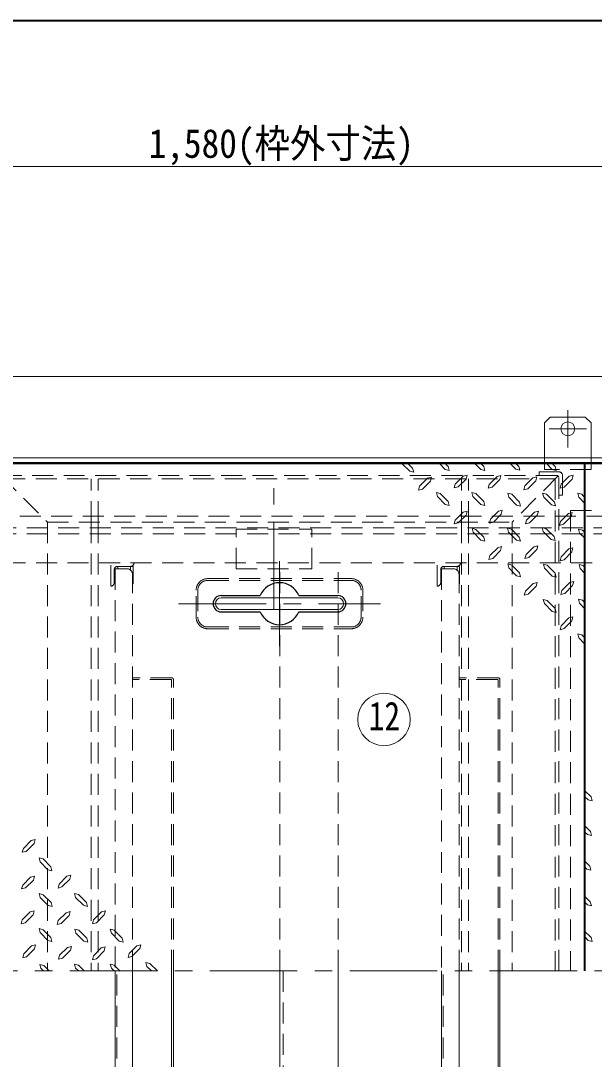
# Model space of a CAD drawing. Units: millimetres at full size, sheet at 1:15; details may follow other scales. Extents: x -3171 to 2904, y -2098 to 2117.
# Drawn here: x -1931 to -1439, y 1226 to 2117 of the extents above; entities that cross this region are included whole.
import ezdxf
from ezdxf.enums import TextEntityAlignment as Align

# ---------------------------------------------------------------- set-up
doc = ezdxf.new("R2010")
doc.units = ezdxf.units.MM
doc.header["$LTSCALE"] = 15
doc.linetypes.add('CHAIN1', pattern=[8, 5, -1, 1, -1])
doc.linetypes.add('DASHED1', pattern=[1.8, 1.2, -0.6])
doc.layers.add('0-0_ﾚｲﾔ1', color=4, linetype='DASHED1', lineweight=9)
doc.layers.add('0-6_補助線', color=4, linetype='Continuous', lineweight=9)
doc.styles.add('ＭＳ ゴシック', font='')
doc.styles.get('ＭＳ ゴシック').set_extended_font_data('MS Gothic')

msp = doc.modelspace()

# ---------------------------------------------------------------- linework, layer by layer
at = {"layer": '0-0_ﾚｲﾔ1', "linetype": 'CHAIN1'}
msp.add_line((-1713.38, 1612.05), (-1713.38, 1716.05), dxfattribs=at)
at = {"layer": '0-0_ﾚｲﾔ1'}
for p, q in [((-1745.88, 1681.05), (-1680.88, 1681.05)), ((-1745.88, 1647.05), (-1745.88, 1681.05)), ((-1680.88, 1647.05), (-1680.88, 1681.05)), ((-1745.88, 1647.05), (-1680.88, 1647.05))]:
    msp.add_line(p, q, dxfattribs=at)
at = {"layer": '0-6_補助線', "color": 1, "lineweight": 40}
for p, q in [((2904.12, 2117.05), (-3170.88, 2117.05)), ((-1446.63, 1302.05), (-1446.63, 1737.05))]:
    msp.add_line(p, q, dxfattribs=at)
at = {"layer": '0-6_補助線'}
for p, q in [((-918.38, 1992.05), (-2498.38, 1992.05)), ((-898.38, 1812.05), (-2518.38, 1812.05)), ((-1446.38, 1777.05), (-1441.38, 1772.05)), ((-1481.38, 1772.05), (-1481.38, 1742.05)), ((-1441.38, 1772.05), (-1441.38, 1742.05)), ((-1603.44, 1737.05), (-1596.96, 1730.72)), ((-1571.24, 1737.05), (-1566.41, 1732.22)), ((-1540.69, 1737.05), (-1535.87, 1732.22)), ((-1510.5, 1737.05), (-1505.96, 1732.33)), ((-1505.64, 1737.05), (-1503.39, 1734.79)), ((-1479.49, 1737.05), (-1474.66, 1732.22)), ((-1474.56, 1737.05), (-1472.2, 1734.69)), ((-1588.5, 1717.86), (-1581.64, 1724.72)), ((-1585.92, 1715.39), (-1579.17, 1722.15)), ((-1581.64, 1724.72), (-1578.31, 1725.58)), ((-1578.31, 1725.58), (-1579.17, 1722.15)), ((-1557.84, 1719.68), (-1558.7, 1716.36)), ((-1557.84, 1719.68), (-1551.09, 1726.54)), ((-1555.27, 1717.22), (-1548.62, 1723.97)), ((-1551.09, 1726.54), (-1547.66, 1727.4)), ((-1547.66, 1727.4), (-1548.62, 1723.97)), ((-1528.79, 1719.36), (-1529.76, 1716.04)), ((-1528.79, 1719.36), (-1522.04, 1726.22)), ((-1526.33, 1716.89), (-1519.57, 1723.65)), ((-1522.04, 1726.22), (-1518.72, 1727.08)), ((-1518.72, 1727.08), (-1519.57, 1723.65)), ((-1498.14, 1718.07), (-1491.28, 1724.93)), ((-1495.56, 1715.61), (-1488.81, 1722.36)), ((-1466.94, 1719.47), (-1467.91, 1716.14)), ((-1466.94, 1719.47), (-1460.19, 1726.33)), ((-1464.48, 1717), (-1457.73, 1723.75)), ((-1588.5, 1717.86), (-1589.35, 1714.54)), ((-1585.92, 1715.39), (-1589.35, 1714.54)), ((-1570.7, 1711.43), (-1574.03, 1712.29)), ((-1573.17, 1708.86), (-1574.03, 1712.29)), ((-1570.7, 1711.43), (-1563.95, 1704.57)), ((-1555.27, 1717.22), (-1558.7, 1716.36)), ((-1540.37, 1711.43), (-1543.69, 1712.39)), ((-1542.83, 1708.96), (-1543.69, 1712.39)), ((-1540.37, 1711.43), (-1533.51, 1704.67)), ((-1526.33, 1716.89), (-1529.76, 1716.04)), ((-1511.96, 1708.32), (-1512.93, 1711.75)), ((-1509.5, 1710.89), (-1512.93, 1711.75)), ((-1509.5, 1710.89), (-1502.75, 1704.14)), ((-1498.14, 1718.07), (-1498.99, 1714.75)), ((-1495.56, 1715.61), (-1498.99, 1714.75)), ((-1479.59, 1711), (-1483.02, 1711.96)), ((-1482.06, 1708.53), (-1483.02, 1711.96)), ((-1479.59, 1711), (-1472.84, 1704.25)), ((-1464.48, 1717), (-1467.91, 1716.14)), ((-1451.83, 1708.32), (-1452.8, 1711.75)), ((-1449.37, 1710.89), (-1452.8, 1711.75)), ((-1449.37, 1710.89), (-1446.63, 1707.77)), ((-1573.17, 1708.86), (-1566.41, 1702.1)), ((-1542.83, 1708.96), (-1536.08, 1702.21)), ((-1511.96, 1708.32), (-1505.32, 1701.67)), ((-1482.06, 1708.53), (-1475.31, 1701.78)), ((-1451.83, 1708.32), (-1446.63, 1703.12)), ((-1557.84, 1688.81), (-1551.09, 1695.67)), ((-1555.37, 1686.35), (-1548.62, 1693.1)), ((-1525.15, 1687.1), (-1518.39, 1693.85)), ((-1517.54, 1697.28), (-1518.39, 1693.85)), ((-1496.74, 1688.81), (-1489.99, 1695.67)), ((-1494.17, 1686.35), (-1487.52, 1693.1)), ((-1467.59, 1687.63), (-1460.84, 1694.38)), ((-1460.84, 1694.38), (-1457.51, 1695.35)), ((-1457.51, 1695.35), (-1458.37, 1691.92)), ((-1557.84, 1688.81), (-1558.8, 1685.49)), ((-1555.37, 1686.35), (-1558.8, 1685.49)), ((-1527.61, 1689.56), (-1528.58, 1686.13)), ((-1525.15, 1687.1), (-1528.58, 1686.13)), ((-1496.74, 1688.81), (-1497.6, 1685.49)), ((-1494.17, 1686.35), (-1497.6, 1685.49)), ((-1467.59, 1687.63), (-1468.55, 1684.2)), ((-1465.12, 1685.17), (-1468.55, 1684.2)), ((-1465.12, 1685.17), (-1458.37, 1691.92)), ((-1542.62, 1678.31), (-1543.48, 1681.74)), ((-1540.15, 1680.77), (-1543.48, 1681.74)), ((-1542.62, 1678.31), (-1535.87, 1671.55)), ((-1540.15, 1680.77), (-1533.29, 1674.02)), ((-1512.18, 1678.41), (-1513.14, 1681.84)), ((-1509.71, 1680.88), (-1513.14, 1681.84)), ((-1512.18, 1678.41), (-1505.43, 1671.66)), ((-1509.71, 1680.88), (-1502.96, 1674.13)), ((-1482.49, 1678.84), (-1483.34, 1682.27)), ((-1480.02, 1681.31), (-1483.34, 1682.27)), ((-1482.49, 1678.84), (-1475.73, 1672.09)), ((-1480.02, 1681.31), (-1473.16, 1674.56)), ((-1451.19, 1677.66), (-1452.15, 1681.09)), ((-1448.72, 1680.24), (-1452.15, 1681.09)), ((-1451.19, 1677.66), (-1446.63, 1673.11)), ((-1448.72, 1680.24), (-1446.63, 1678.15)), ((-1521.5, 1665.02), (-1518.18, 1665.98)), ((-1518.18, 1665.98), (-1519.04, 1662.55)), ((-1497.17, 1659.12), (-1490.42, 1665.87)), ((-1490.42, 1665.87), (-1486.99, 1666.73)), ((-1486.99, 1666.73), (-1487.95, 1663.41)), ((-1528.26, 1658.26), (-1529.22, 1654.83)), ((-1528.26, 1658.26), (-1521.5, 1665.02)), ((-1525.79, 1655.8), (-1519.04, 1662.55)), ((-1497.17, 1659.12), (-1498.14, 1655.69)), ((-1494.71, 1656.65), (-1487.95, 1663.41)), ((-1467.16, 1657.19), (-1468.02, 1653.87)), ((-1467.16, 1657.19), (-1460.41, 1664.05)), ((-1464.59, 1654.73), (-1457.94, 1661.48)), ((-1525.79, 1655.8), (-1529.22, 1654.83)), ((-1509.5, 1650.22), (-1512.93, 1651.19)), ((-1511.96, 1647.76), (-1512.93, 1651.19)), ((-1509.5, 1650.22), (-1502.75, 1643.47)), ((-1494.71, 1656.65), (-1498.14, 1655.69)), ((-1481.42, 1647.54), (-1482.27, 1650.97)), ((-1478.95, 1650.12), (-1482.27, 1650.97)), ((-1478.95, 1650.12), (-1472.09, 1643.26)), ((-1464.59, 1654.73), (-1468.02, 1653.87)), ((-1448.29, 1649.79), (-1451.72, 1650.65)), ((-1450.87, 1647.22), (-1451.72, 1650.65)), ((-1448.29, 1649.79), (-1446.63, 1648.13)), ((-1511.96, 1647.76), (-1505.32, 1641.01)), ((-1481.42, 1647.54), (-1474.66, 1640.79)), ((-1450.87, 1647.22), (-1446.63, 1642.99)), ((-1497.71, 1627.71), (-1490.95, 1634.47)), ((-1495.24, 1625.25), (-1488.49, 1632)), ((-1490.95, 1634.47), (-1487.52, 1635.32)), ((-1487.52, 1635.32), (-1488.49, 1632)), ((-1466.52, 1628.36), (-1459.76, 1635.22)), ((-1463.94, 1625.89), (-1457.3, 1632.64)), ((-1459.76, 1635.22), (-1456.33, 1636.07)), ((-1456.33, 1636.07), (-1457.3, 1632.64)), ((-1497.71, 1627.71), (-1498.67, 1624.28)), ((-1495.24, 1625.25), (-1498.67, 1624.28)), ((-1466.52, 1628.36), (-1467.37, 1625.03)), ((-1463.94, 1625.89), (-1467.37, 1625.03)), ((-1481.42, 1617.1), (-1482.38, 1620.53)), ((-1478.95, 1619.68), (-1482.38, 1620.53)), ((-1481.42, 1617.1), (-1474.66, 1610.46)), ((-1478.95, 1619.68), (-1472.2, 1612.92)), ((-1448.83, 1620.1), (-1452.26, 1620.96)), ((-1451.3, 1617.53), (-1452.26, 1620.96)), ((-1451.3, 1617.53), (-1446.63, 1612.68)), ((-1448.83, 1620.1), (-1446.63, 1617.91)), ((-1467.16, 1598.13), (-1460.41, 1604.88)), ((-1467.16, 1598.13), (-1468.02, 1594.7)), ((-1464.59, 1595.67), (-1468.02, 1594.7)), ((-1464.59, 1595.67), (-1457.94, 1602.42)), ((-1449.37, 1590.41), (-1452.8, 1591.27)), ((-1451.83, 1587.84), (-1452.8, 1591.27)), ((-1451.83, 1587.84), (-1446.63, 1582.43)), ((-1449.37, 1590.41), (-1446.63, 1587.68)), ((-1441.43, 1451.25), (-1446.63, 1456.66)), ((-1443.9, 1448.68), (-1446.63, 1451.41)), ((-1443.9, 1448.68), (-1440.47, 1447.82)), ((-1441.43, 1451.25), (-1440.47, 1447.82)), ((-1441.97, 1421.56), (-1446.63, 1426.41)), ((-1444.44, 1418.99), (-1446.63, 1421.18)), ((-1444.44, 1418.99), (-1441.01, 1418.13)), ((-1441.97, 1421.56), (-1441.01, 1418.13)), ((-1921.52, 1413.84), (-1928.28, 1407.09)), ((-1919.06, 1411.38), (-1925.81, 1404.62)), ((-1921.52, 1413.84), (-1918.09, 1414.81)), ((-1919.06, 1411.38), (-1918.09, 1414.81)), ((-1929.24, 1403.77), (-1928.28, 1407.09)), ((-1925.81, 1404.62), (-1929.24, 1403.77)), ((-1907.27, 1388.87), (-1914.02, 1395.62)), ((-1904.8, 1391.33), (-1911.45, 1398.09)), ((-1904.8, 1391.33), (-1903.84, 1387.9)), ((-1442.4, 1391.87), (-1446.63, 1396.1)), ((-1444.97, 1389.3), (-1446.63, 1390.96)), ((-1442.4, 1391.87), (-1441.54, 1388.44)), ((-1922.06, 1382.44), (-1928.81, 1375.68)), ((-1922.06, 1382.44), (-1918.63, 1383.4)), ((-1919.59, 1379.97), (-1918.63, 1383.4)), ((-1907.27, 1388.87), (-1903.84, 1387.9)), ((-1890.97, 1383.29), (-1897.73, 1376.54)), ((-1888.51, 1380.83), (-1895.26, 1374.08)), ((-1890.97, 1383.29), (-1887.54, 1384.26)), ((-1888.51, 1380.83), (-1887.54, 1384.26)), ((-1444.97, 1389.3), (-1441.54, 1388.44)), ((-1929.78, 1372.36), (-1928.81, 1375.68)), ((-1926.35, 1373.22), (-1929.78, 1372.36)), ((-1919.59, 1379.97), (-1926.35, 1373.22)), ((-1898.59, 1373.11), (-1897.73, 1376.54)), ((-1895.26, 1374.08), (-1898.59, 1373.11)), ((-1907.05, 1358.21), (-1913.81, 1364.96)), ((-1904.59, 1360.68), (-1911.34, 1367.43)), ((-1876.61, 1358.32), (-1883.47, 1365.07)), ((-1874.15, 1360.78), (-1880.9, 1367.54)), ((-1442.08, 1361.43), (-1446.63, 1365.98)), ((-1907.05, 1358.21), (-1903.62, 1357.25)), ((-1904.59, 1360.68), (-1903.62, 1357.25)), ((-1876.61, 1358.32), (-1873.29, 1357.35)), ((-1874.15, 1360.78), (-1873.29, 1357.35)), ((-1444.54, 1358.85), (-1446.63, 1360.94)), ((-1444.54, 1358.85), (-1441.11, 1358)), ((-1442.08, 1361.43), (-1441.11, 1358)), ((-1922.6, 1352.75), (-1929.24, 1345.99)), ((-1920.02, 1350.28), (-1926.78, 1343.42)), ((-1922.6, 1352.75), (-1919.17, 1353.6)), ((-1920.02, 1350.28), (-1919.17, 1353.6)), ((-1899.23, 1341.81), (-1898.37, 1345.24)), ((-1891.62, 1351.99), (-1898.37, 1345.24)), ((-1891.62, 1351.99), (-1888.19, 1352.96)), ((-1889.15, 1349.53), (-1888.19, 1352.96)), ((-1861.39, 1352.75), (-1868.14, 1345.99)), ((-1858.93, 1350.28), (-1865.68, 1343.42)), ((-1861.39, 1352.75), (-1857.96, 1353.6)), ((-1858.93, 1350.28), (-1857.96, 1353.6)), ((-1904.8, 1330.77), (-1911.45, 1337.42)), ((-1873.93, 1330.13), (-1880.68, 1336.88)), ((-1843.6, 1330.24), (-1850.35, 1336.99)), ((-1907.27, 1328.2), (-1914.02, 1334.95)), ((-1907.27, 1328.2), (-1903.84, 1327.34)), ((-1904.8, 1330.77), (-1903.84, 1327.34)), ((-1876.4, 1327.66), (-1883.26, 1334.42)), ((-1876.4, 1327.66), (-1873.07, 1326.7)), ((-1873.93, 1330.13), (-1873.07, 1326.7)), ((-1846.06, 1327.66), (-1852.82, 1334.52)), ((-1846.06, 1327.66), (-1842.74, 1326.81)), ((-1843.6, 1330.24), (-1842.74, 1326.81)), ((-1441.43, 1330.77), (-1446.63, 1335.97)), ((-1443.9, 1328.2), (-1446.63, 1331.32)), ((-1443.9, 1328.2), (-1440.47, 1327.34)), ((-1441.43, 1330.77), (-1440.47, 1327.34)), ((-1921.2, 1323.48), (-1927.95, 1316.73)), ((-1918.63, 1321.02), (-1925.49, 1314.16)), ((-1921.2, 1323.48), (-1917.77, 1324.34)), ((-1918.63, 1321.02), (-1917.77, 1324.34)), ((-1890.44, 1322.2), (-1897.19, 1315.44)), ((-1887.97, 1319.73), (-1894.73, 1312.87)), ((-1890.44, 1322.2), (-1887.01, 1323.05)), ((-1887.97, 1319.73), (-1887.01, 1323.05)), ((-1861.5, 1321.88), (-1868.14, 1315.12)), ((-1858.93, 1319.41), (-1865.68, 1312.55)), ((-1861.5, 1321.88), (-1858.07, 1322.73)), ((-1858.93, 1319.41), (-1858.07, 1322.73)), ((-1830.84, 1323.7), (-1837.6, 1316.94)), ((-1828.27, 1321.23), (-1835.13, 1314.37)), ((-1830.84, 1323.7), (-1827.41, 1324.55)), ((-1828.27, 1321.23), (-1827.41, 1324.55)), ((-1898.05, 1312.01), (-1897.19, 1315.44)), ((-1894.73, 1312.87), (-1898.05, 1312.01)), ((-1869.11, 1311.69), (-1868.14, 1315.12)), ((-1865.68, 1312.55), (-1869.11, 1311.69)), ((-1838.45, 1313.51), (-1837.6, 1316.94)), ((-1835.13, 1314.37), (-1838.45, 1313.51)), ((-1911.13, 1302.05), (-1913.38, 1304.3)), ((-1906.27, 1302.05), (-1910.8, 1306.76)), ((-1876.08, 1302.05), (-1880.9, 1306.87)), ((-1845.53, 1302.05), (-1850.35, 1306.87)), ((-1813.32, 1302.05), (-1819.8, 1308.37)), ((-1801.13, 1302.05), (-1801.13, 1052.8)), ((-1799.63, 1302.05), (-1799.63, 1052.05)), ((-1521.13, 1302.05), (-1521.13, 1052.8)), ((-1519.63, 1302.05), (-1519.63, 1052.05))]:
    msp.add_line(p, q, dxfattribs=at)
at = {"layer": '0-6_補助線', "linetype": 'CHAIN1'}
for p, q in [((-1461.38, 1751.05), (-1461.38, 1783.05)), ((-1445.38, 1767.05), (-1477.38, 1767.05)), ((-1708.63, 1653.55), (-1708.63, 1580.55)), ((-1795.13, 1617.05), (-1622.13, 1617.05)), ((-2968.38, 1302.05), (-448.38, 1302.05))]:
    msp.add_line(p, q, dxfattribs=at)
at = {"layer": '0-6_補助線', "color": 7, "lineweight": 18}
for p, q in [((-918.38, 1742.05), (-2498.38, 1742.05)), ((-922.38, 1738.05), (-2494.38, 1738.05)), ((-1758.63, 1622.05), (-1658.63, 1622.05)), ((-1758.63, 1612.05), (-1658.63, 1612.05)), ((-1849.63, 957.05), (-1849.63, 1302.05)), ((-1834.63, 1302.05), (-1834.63, 962.05)), ((-1708.38, 1302.05), (-1708.38, 952.05)), ((-1658.38, 1302.05), (-1658.38, 952.05)), ((-1569.63, 957.05), (-1569.63, 1302.05)), ((-1554.63, 1302.05), (-1554.63, 962.05))]:
    msp.add_line(p, q, dxfattribs=at)
at = {"layer": '0-6_補助線', "color": 5, "lineweight": 25}
for p, q in [((-923.13, 1737.05), (-2493.63, 1737.05)), ((-1758.63, 1624.05), (-1725.22, 1624.05)), ((-1692.05, 1624.05), (-1658.63, 1624.05)), ((-1758.63, 1610.05), (-1725.22, 1610.05)), ((-1692.05, 1610.05), (-1658.63, 1610.05))]:
    msp.add_line(p, q, dxfattribs=at)
at = {"layer": '0-6_補助線', "linetype": 'DASHED1'}
for p, q in [((-1481.38, 1742.05), (-1481.38, 1732.05)), ((-1441.38, 1742.05), (-1441.38, 1732.05)), ((-1485.93, 1730.25), (-1485.93, 1727.05)), ((-1469.13, 1730.25), (-1485.93, 1730.25)), ((-1441.38, 1732.05), (-1481.38, 1732.05)), ((-1944.63, 1724.05), (-1472.13, 1724.05)), ((-1870.13, 1687.05), (-1870.13, 1724.05)), ((-1864.13, 1687.05), (-1864.13, 1724.05)), ((-1552.63, 1687.05), (-1552.63, 1724.05)), ((-1546.63, 1687.05), (-1546.63, 1724.05)), ((-1472.13, 1724.05), (-1472.13, 1302.05)), ((-1465.93, 1727.05), (-1465.93, 1710.25)), ((-1469.13, 1710.25), (-1465.93, 1710.25)), ((-968.38, 1692.05), (-2448.38, 1692.05)), ((-2438.38, 1682.05), (-978.38, 1682.05)), ((-2438.38, 1677.05), (-978.38, 1677.05)), ((-1008.38, 1652.05), (-2408.38, 1652.05)), ((-1853.38, 1632.05), (-1853.38, 1652.05)), ((-1847.38, 1649.05), (-1834.26, 1649.05)), ((-1847.38, 1647.05), (-1847.38, 1649.05)), ((-1836.38, 1649.05), (-1836.38, 1645.85)), ((-1834.26, 1649.05), (-1834.26, 1634.05)), ((-1708.38, 1302.05), (-1708.38, 1652.05)), ((-1658.38, 1302.05), (-1658.38, 1652.05)), ((-1573.38, 1632.05), (-1573.38, 1652.05)), ((-1567.38, 1649.05), (-1554.26, 1649.05)), ((-1567.38, 1647.05), (-1567.38, 1649.05)), ((-1556.38, 1649.05), (-1556.38, 1645.85)), ((-1554.26, 1649.05), (-1554.26, 1634.05)), ((-1850.38, 1646.05), (-1850.38, 1635.05)), ((-1849.63, 1647.05), (-1849.63, 1302.05)), ((-1839.63, 1647.05), (-1849.63, 1647.05)), ((-1834.63, 1302.05), (-1834.63, 1642.05)), ((-1570.38, 1646.05), (-1570.38, 1635.05)), ((-1559.63, 1647.05), (-1569.63, 1647.05)), ((-1569.63, 1647.05), (-1569.63, 1302.05)), ((-1554.63, 1302.05), (-1554.63, 1642.05)), ((-1834.63, 1634.05), (-1834.26, 1634.05)), ((-1554.63, 1634.05), (-1554.26, 1634.05)), ((-1801.13, 1553.55), (-1834.63, 1553.55)), ((-1801.88, 1552.05), (-1834.63, 1552.05)), ((-1801.13, 1302.05), (-1801.13, 1551.3)), ((-1799.63, 1302.05), (-1799.63, 1552.05)), ((-1521.13, 1553.55), (-1554.63, 1553.55)), ((-1521.88, 1552.05), (-1554.63, 1552.05)), ((-1521.13, 1302.05), (-1521.13, 1551.3)), ((-1519.63, 1302.05), (-1519.63, 1552.05)), ((-1848.13, 957.05), (-1848.13, 1302.05)), ((-1705.38, 1302.05), (-1705.38, 952.05)), ((-1568.13, 957.05), (-1568.13, 1302.05))]:
    msp.add_line(p, q, dxfattribs=at)
at = {"layer": '0-6_補助線', "color": 7, "linetype": 'DASHED1', "lineweight": 18}
for p, q in [((-1947.16, 1726.58), (-1907.63, 1687.05)), ((-1470.73, 1727.05), (-1946.03, 1727.05)), ((-1469.6, 1726.58), (-1509.13, 1687.05)), ((-1469.13, 1302.05), (-1469.13, 1725.45)), ((-1459.13, 1697.05), (-1434.13, 1697.05)), ((-1459.13, 1697.05), (-1459.13, 1302.05)), ((-1907.63, 1687.05), (-1509.13, 1687.05)), ((-1907.63, 1687.05), (-1907.63, 1302.05)), ((-1870.13, 1687.05), (-1870.13, 1302.05)), ((-1864.13, 1687.05), (-1864.13, 1302.05)), ((-1552.63, 1687.05), (-1552.63, 1302.05)), ((-1546.63, 1687.05), (-1546.63, 1302.05)), ((-1509.13, 1687.05), (-1509.13, 1302.05)), ((-1770.13, 1638.55), (-1647.13, 1638.55)), ((-1770.13, 1637.05), (-1647.13, 1637.05)), ((-1780.13, 1605.55), (-1780.13, 1628.55)), ((-1778.63, 1628.55), (-1778.63, 1605.55)), ((-1638.63, 1605.55), (-1638.63, 1628.55)), ((-1637.13, 1628.55), (-1637.13, 1605.55)), ((-1770.13, 1597.05), (-1647.13, 1597.05)), ((-1770.13, 1595.55), (-1647.13, 1595.55))]:
    msp.add_line(p, q, dxfattribs=at)
at = {"layer": '0-6_補助線'}
for points in [[(-1446.38, 1777.05), (-1476.38, 1777.05), (-1481.38, 1772.05)], [(-1598.36, 1737.05), (-1594.5, 1733.19), (-1593.53, 1729.76), (-1596.96, 1730.72)], [(-1566.31, 1737.05), (-1563.95, 1734.69), (-1562.98, 1731.36), (-1566.41, 1732.22)], [(-1535.65, 1737.05), (-1533.29, 1734.69), (-1532.44, 1731.26), (-1535.87, 1732.22)], [(-1503.39, 1734.79), (-1502.53, 1731.47), (-1505.96, 1732.33)], [(-1472.2, 1734.69), (-1471.23, 1731.26), (-1474.66, 1732.22)], [(-1491.28, 1724.93), (-1487.95, 1725.79), (-1488.81, 1722.36)], [(-1460.19, 1726.33), (-1456.76, 1727.18), (-1457.73, 1723.75)], [(-1563.95, 1704.57), (-1562.98, 1701.24), (-1566.41, 1702.1)], [(-1533.51, 1704.67), (-1532.65, 1701.35), (-1536.08, 1702.21)], [(-1502.75, 1704.14), (-1501.89, 1700.71), (-1505.32, 1701.67)], [(-1472.84, 1704.25), (-1471.88, 1700.92), (-1475.31, 1701.78)], [(-1551.09, 1695.67), (-1547.76, 1696.53), (-1548.62, 1693.1)], [(-1527.61, 1689.56), (-1520.86, 1696.31), (-1517.54, 1697.28)], [(-1489.99, 1695.67), (-1486.56, 1696.53), (-1487.52, 1693.1)], [(-1533.29, 1674.02), (-1532.44, 1670.7), (-1535.87, 1671.55)], [(-1502.96, 1674.13), (-1502, 1670.7), (-1505.43, 1671.66)], [(-1473.16, 1674.56), (-1472.3, 1671.13), (-1475.73, 1672.09)], [(-1460.41, 1664.05), (-1456.98, 1664.91), (-1457.94, 1661.48)], [(-1502.75, 1643.47), (-1501.89, 1640.04), (-1505.32, 1641.01)], [(-1472.09, 1643.26), (-1471.23, 1639.93), (-1474.66, 1640.79)], [(-1472.2, 1612.92), (-1471.23, 1609.49), (-1474.66, 1610.46)], [(-1460.41, 1604.88), (-1456.98, 1605.85), (-1457.94, 1602.42)], [(-1914.02, 1395.62), (-1914.88, 1399.05), (-1911.45, 1398.09)], [(-1913.81, 1364.96), (-1914.77, 1368.39), (-1911.34, 1367.43)], [(-1883.47, 1365.07), (-1884.33, 1368.39), (-1880.9, 1367.54)], [(-1926.78, 1343.42), (-1930.21, 1342.56), (-1929.24, 1345.99)], [(-1889.15, 1349.53), (-1895.91, 1342.78), (-1899.23, 1341.81)], [(-1865.68, 1343.42), (-1869, 1342.56), (-1868.14, 1345.99)], [(-1914.02, 1334.95), (-1914.88, 1338.38), (-1911.45, 1337.42)], [(-1883.26, 1334.42), (-1884.11, 1337.74), (-1880.68, 1336.88)], [(-1852.82, 1334.52), (-1853.78, 1337.85), (-1850.35, 1336.99)], [(-1925.49, 1314.16), (-1928.81, 1313.3), (-1927.95, 1316.73)], [(-1913.38, 1304.3), (-1914.23, 1307.62), (-1910.8, 1306.76)], [(-1881.11, 1302.05), (-1883.47, 1304.4), (-1884.33, 1307.83), (-1880.9, 1306.87)], [(-1850.46, 1302.05), (-1852.82, 1304.4), (-1853.78, 1307.73), (-1850.35, 1306.87)], [(-1818.41, 1302.05), (-1822.27, 1305.9), (-1823.23, 1309.33), (-1819.8, 1308.37)]]:
    msp.add_lwpolyline(points, dxfattribs=at)
msp.add_circle((-1461.38, 1767.05), 6, dxfattribs=at)
at = {"layer": '0-6_補助線', "color": 7, "lineweight": 18}
msp.add_circle((-1619.01, 1517.76), 22.5, dxfattribs=at)
at = {"layer": '0-6_補助線', "linetype": 'DASHED1'}
for centre, radius, start, end in [((-1469.13, 1727.05), 3.2, 0, 90), ((-1847.38, 1646.05), 3, 90, 180), ((-1836.38, 1652.05), 3, 270, 0), ((-1567.38, 1646.05), 3, 90, 180), ((-1556.38, 1652.05), 3, 270, 0), ((-1839.63, 1642.05), 5, 0, 90), ((-1559.63, 1642.05), 5, 0, 90), ((-1853.38, 1635.05), 3, 270, 0), ((-1573.38, 1635.05), 3, 270, 0), ((-1801.88, 1551.3), 0.75, 0, 90), ((-1801.13, 1552.05), 1.5, 0, 90), ((-1521.88, 1551.3), 0.75, 0, 90), ((-1521.13, 1552.05), 1.5, 0, 90)]:
    msp.add_arc(centre, radius, start, end, dxfattribs=at)
at = {"layer": '0-6_補助線', "color": 7, "linetype": 'DASHED1', "lineweight": 18}
for centre, radius, start, end in [((-1470.73, 1725.45), 1.6, 0, 90), ((-1770.13, 1628.55), 10, 90, 180), ((-1770.13, 1628.55), 8.5, 90, 180), ((-1647.13, 1628.55), 10, 0, 90), ((-1647.13, 1628.55), 8.5, 0, 90), ((-1770.13, 1605.55), 10, 180, 270), ((-1770.13, 1605.55), 8.5, 180, 270), ((-1647.13, 1605.55), 8.5, 270, 0), ((-1647.13, 1605.55), 10, 270, 0)]:
    msp.add_arc(centre, radius, start, end, dxfattribs=at)
at = {"layer": '0-6_補助線', "color": 5, "lineweight": 25}
for centre, radius, start, end in [((-1708.63, 1617.05), 18, 22.88538, 157.11462), ((-1758.63, 1617.05), 7, 90, 270), ((-1658.63, 1617.05), 7, 270, 90), ((-1708.63, 1617.05), 18, 202.88538, 337.11462)]:
    msp.add_arc(centre, radius, start, end, dxfattribs=at)
at = {"layer": '0-6_補助線', "color": 7, "lineweight": 18}
for centre, start, end in [((-1758.63, 1617.05), 90, 270), ((-1658.63, 1617.05), 270, 90)]:
    msp.add_arc(centre, 5, start, end, dxfattribs=at)

# ---------------------------------------------------------------- texts
at = {"layer": '0-6_補助線', "color": 7, "style": 'ＭＳ ゴシック'}
for s, width, p in [('1,580(枠外寸法)', 0.9, (-1820.88, 1992.05)), ('12', 0.8, (-1632.13, 1500.88))]:
    msp.add_text(s, height=24.74, dxfattribs=dict(at, width=width)).set_placement(p, align=Align.BOTTOM_LEFT)

doc.saveas('drawing.dxf')
